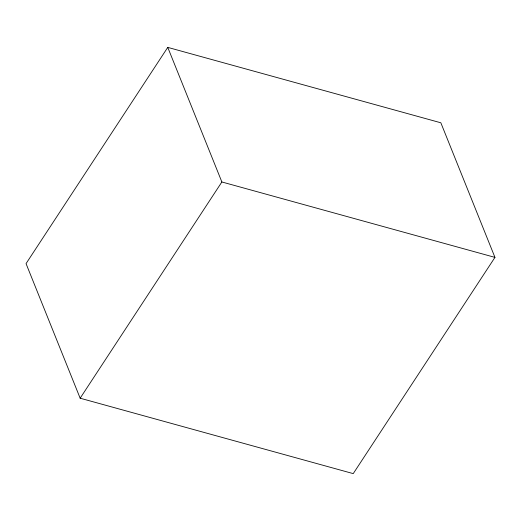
<?xml version="1.0" encoding="UTF-8"?>
<svg xmlns="http://www.w3.org/2000/svg" width="521" height="521" viewBox="0 0 521 521"><rect width="100%" height="100%" fill="white"/><g stroke="black" fill="none" stroke-linecap="round" stroke-linejoin="round"><path stroke-width="0.78" d="M167.762 47.378L26.05 263.613L80.156 398.213L353.238 473.622L494.95 257.387L440.844 122.787L167.762 47.378L221.868 181.972L494.95 257.387M80.156 398.213L221.868 181.972"/></g></svg>
